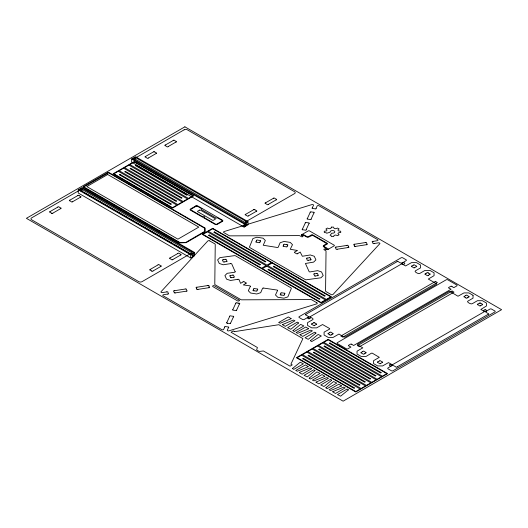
<?xml version="1.0" encoding="UTF-8"?>
<svg xmlns="http://www.w3.org/2000/svg" width="528" height="528" viewBox="0 0 528 528"><rect width="100%" height="100%" fill="white"/><g stroke="black" fill="none" stroke-linecap="round" stroke-linejoin="round"><path stroke-width="0.79" d="M234.109 331.426L233.251 330.884L231.066 332.257L257.44 347.536L256.714 349.589A1.102 0.634 0 0 0 256.997 350.203L258.773 351.226A1.102 0.634 0 0 0 259.835 351.391L263.393 350.968L290.077 366.181L292.255 364.894L290.908 364.188L302.887 338.606L278.817 324.707L234.544 331.643L234.142 331.313M134.389 160.195L135.386 157.502L247.038 221.938L245.54 226.004L244.53 226.591L244.53 223.39L132.878 158.928L135.392 157.476L133.888 158.347L133.894 159.944M297.785 253.546L297.779 253.559A0.719 0.416 0 0 1 296.894 253.849A0.739 0.429 0 0 1 296.696 253.803L294.485 252.529A0.726 0.422 0 0 1 294.908 251.896L297.482 250.496L290.235 249.275L292.499 244.669L290.235 242.398L284.038 241.441L280.104 242.748L278.197 247.262L277.471 247.507L263.241 245.249L265.333 240.458L263.069 238.187L256.872 237.23L252.938 238.537L249.546 246.86A1.472 0.851 0 0 0 249.935 247.658L305.151 279.53A1.472 0.851 0 0 0 306.53 279.754L320.945 277.794L323.209 275.53L321.545 271.953L317.618 270.64L309.896 271.946L309.164 271.702L305.415 263.485L313.652 262.112L315.916 259.842L314.252 256.265L310.325 254.958L302.339 256.265L300.214 252.067L297.792 253.466M224.756 327.056L223.681 329.373A1.102 0.634 0 0 1 222.902 329.822A1.102 0.634 0 0 1 221.839 329.657L163.112 295.753A1.102 0.634 0 0 1 162.829 295.139A1.102 0.634 0 0 1 163.607 294.69L167.62 294.07M226.862 322.502L229.706 316.378M232.901 309.487L235.745 303.362M228.485 327.631L227.33 330.119A1.102 0.634 0 0 0 227.707 330.779A1.102 0.634 0 0 0 228.914 330.845L316.655 303.884A1.168 0.673 0 0 0 316.932 302.815M230.591 323.077L233.435 316.952M236.63 310.068L239.468 303.937M302.445 229.106L305.283 222.981M307.375 218.48L310.22 212.348M312.332 207.794L313.487 205.313A1.102 0.634 0 0 0 313.111 204.646A1.102 0.634 0 0 0 311.903 204.587L224.156 231.541A1.168 0.673 0 0 0 223.879 232.61L228.967 235.547A1.841 1.063 0 0 0 230.287 235.864L298.973 235.6A1.472 0.851 0 0 1 300.023 235.851L301.442 236.669A0.884 0.508 0 0 0 302.696 236.669A0.884 0.508 0 0 0 302.696 235.95L301.561 235.237L301.646 234.729L308.207 230.927A0.917 0.528 0 0 1 309.5 230.927L334.118 245.144A0.917 0.528 0 0 1 334.118 245.89L327.538 249.678L325.426 249.071A0.884 0.508 0 0 0 324.179 249.071A0.884 0.508 0 0 0 324.179 249.797L325.598 250.615A1.472 0.851 0 0 1 326.027 251.222L325.578 290.875A1.841 1.063 0 0 0 326.119 291.634L331.208 294.578A1.168 0.673 0 0 0 333.062 294.413L379.751 243.758A1.102 0.634 0 0 0 379.639 243.058A1.102 0.634 0 0 0 378.49 242.84L374.187 243.507M306.167 229.68L309.012 223.555M311.104 219.054L313.942 212.929M316.061 208.375L317.137 206.052A1.102 0.634 0 0 1 317.915 205.603A1.102 0.634 0 0 1 318.978 205.768L377.698 239.672A1.102 0.634 0 0 1 377.982 240.286A1.102 0.634 0 0 1 377.203 240.735L373.19 241.355M256.139 241.553L256.595 240.57M259.868 242.134L260.324 241.151M250.272 286.539L248.312 290.756L250.582 293.027L256.78 293.99L260.707 292.677L262.614 288.169L263.657 288.024M253.262 290.05L253.724 289.067M256.991 290.631L257.446 289.648M283.351 245.771L283.807 244.787M287.074 246.352L287.536 245.368M277.438 290.75L275.477 294.967L277.748 297.238L283.945 298.201L287.872 296.888L291.265 288.572A1.472 0.851 0 0 0 290.875 287.773L235.666 255.895A1.472 0.851 0 0 0 234.287 255.671L219.872 257.631L217.609 259.895L219.272 263.479L223.199 264.785L230.505 263.65M280.474 294.268L280.929 293.284M284.203 294.848L284.658 293.865M282.52 324.581L293.317 320.06L294.947 320.78L285.305 326.35L282.513 324.68M291.106 318.721L280.335 323.228L278.678 322.522L288.314 316.952L291.106 318.622M299.957 334.646L310.754 330.132L312.385 330.851L302.749 336.415L299.977 334.798M308.537 328.805L297.746 333.307L296.116 332.587L305.752 327.023L308.55 328.693M299.33 372.438L310.134 367.924L311.758 368.643L302.122 374.207L299.33 372.55M308.147 366.729L297.356 371.237L295.726 370.517L305.369 364.947L308.161 366.617M316.021 382.074L326.819 377.553L328.449 378.279L318.806 383.843L316.015 382.173M324.819 376.385L314.041 380.866L312.411 380.147L322.054 374.583L324.845 376.253M332.706 391.71L343.504 387.189L345.134 387.908L335.498 393.472L332.713 391.829M341.524 386.001L330.759 390.496L329.102 389.783L338.738 384.219L341.53 385.889M307.679 317.539L307.791 317.434A1.663 0.957 0 0 0 308.161 317.117M301.752 234.656L301.752 235.402M250.404 286.48L250.153 285.879L243.309 284.922L245.731 283.523M277.57 290.697L277.319 290.09L263.756 288.097M79.583 189.724L81.041 188.852L81.055 191.248M78.223 189.809L82.124 187.565L194.568 252.483L194.568 255.684L190.674 257.935L78.223 193.01L78.223 189.809L190.674 254.734L194.568 252.483M131.65 158.968L135.551 156.717L247.995 221.641L247.995 224.842L244.101 227.093L131.65 162.169L131.65 158.968L244.101 223.892L247.995 221.641M82.071 188.258L79.563 189.71L191.195 254.179L192.694 256.516L193.703 255.935L193.703 252.734L82.051 188.272L82.051 191.473M50.134 211.55L57.803 207.121M69.986 200.092L77.656 195.664M145.636 156.413L153.305 151.985M165.488 144.956L173.158 140.527M52.859 213.127L60.529 208.699M72.712 201.663L80.381 197.234M148.361 157.991L156.031 153.562M168.214 146.527L175.883 142.098M150.289 269.379L157.958 264.95M170.141 257.915L177.817 253.486M245.791 214.243L253.46 209.814M265.643 202.778L273.313 198.35M153.021 270.95L160.69 266.521M172.874 259.492L180.543 255.064M248.516 215.813L256.192 211.385M268.369 204.356L276.045 199.927M191.195 254.179L193.723 252.721M244.53 223.39L247.038 221.938M243.005 281.952L240.583 283.345L238.927 279.378L237.943 279.239M306.022 314.246L396.97 261.736M312.041 323.717L313.355 322.958M412.071 265.96L413.378 265.201M314.774 325.294L316.081 324.535M414.797 267.531L416.11 266.779M425.568 273.755L426.881 272.996M428.294 275.326L429.607 274.567M328.568 333.254L329.875 332.495M331.294 334.825L332.607 334.072M361.495 352.262L362.809 351.509M364.228 353.839L365.534 353.08M464.534 296.248L465.841 295.489M467.26 297.818L468.574 297.066M378.002 361.792L379.309 361.033M478.031 304.042L479.345 303.283M380.728 363.37L382.041 362.611M480.757 305.613L482.071 304.854M397.155 366.854L488.096 314.351M230.604 263.578L231.653 263.723L235.099 271.55M327.67 249.619L326.37 249.619M223.397 259.743L225.1 259.479M224.393 261.895L226.096 261.631M336.283 247.064L346.896 245.428M354.691 244.22L365.303 242.576M337.28 249.216L347.893 247.579M355.687 246.371L366.3 244.728M307.395 258.08L309.098 257.816M308.392 260.231L310.094 259.967M230.703 275.451L232.406 275.187M231.7 277.603L233.402 277.339M237.798 279.338L230.492 280.467L226.558 279.16L224.902 275.583L227.165 273.313L234.98 272.21L235.231 271.61M166.624 291.918L162.334 292.585A1.102 0.634 0 0 1 161.185 292.36A1.102 0.634 0 0 1 161.073 291.667L207.755 241.012A1.168 0.673 0 0 1 209.609 240.854M174.511 290.704L185.123 289.06M197.05 287.219L207.662 285.575M175.507 292.855L186.12 291.212M198.046 289.37L208.659 287.727M314.701 273.788L316.404 273.524M315.698 275.939L317.401 275.675M484.961 309.844L485.39 309.844M309.157 318.747L308.735 318.747M286.823 244.655L285.034 244.378A0.706 0.409 0 0 0 283.767 244.702M253.975 290.756L255.763 291.034A0.706 0.409 0 0 0 257.024 290.71M281.18 294.98L282.975 295.258A0.706 0.409 0 0 0 284.236 294.934M236.973 302.953L238.762 303.23M227.575 323.209L229.363 323.486A0.706 0.409 0 0 0 230.63 323.162M428.294 272.996L429.607 273.748A0.706 0.409 0 0 1 429.752 274.547M451.955 286.579L453.809 287.648L456.753 285.952A1.168 0.673 0 0 0 456.753 285.001L447.803 279.833A1.168 0.673 0 0 0 446.153 279.833L337.352 342.646A1.168 0.673 0 0 0 337.379 343.583L346.328 348.751A1.168 0.673 0 0 0 347.959 348.77L350.929 347.054L348.922 345.979A0.719 0.416 0 0 1 348.407 345.47A0.739 0.429 0 0 1 348.493 345.352L350.704 344.078A0.726 0.422 0 0 1 351.793 344.322L351.8 344.335M480.757 303.283L482.071 304.042A0.706 0.409 0 0 1 482.216 304.834M465.841 297.818L464.534 297.066A0.706 0.409 0 0 1 464.389 296.267M154.717 151.985L156.031 152.744A0.706 0.409 0 0 1 156.176 153.536M254.879 209.814L256.192 210.566A0.706 0.409 0 0 1 256.337 211.365M209.755 240.94L214.698 243.791A1.841 1.063 0 0 1 215.239 244.55L214.79 284.209A1.472 0.851 0 0 0 215.219 284.816L240.788 299.574A1.472 0.851 0 0 0 241.837 299.825L310.53 299.567A1.841 1.063 0 0 1 311.843 299.878L316.787 302.729M314.774 322.958L316.081 323.717A0.706 0.409 0 0 1 316.226 324.509M351.8 344.408L353.654 345.477L451.084 289.225L449.071 288.149A0.719 0.416 0 0 1 448.562 287.635A0.739 0.429 0 0 1 448.648 287.522L450.859 286.242A0.726 0.422 0 0 1 451.948 286.486L451.948 286.499M84.183 192.707L114.767 210.362M116.186 211.18L127.565 217.754M128.99 218.572L133.967 221.443M135.386 222.268L165.97 239.923M167.389 240.742L172.366 243.619M173.791 244.438L185.17 251.005M186.589 251.83L190.859 254.291M329.875 334.825L328.568 334.072A0.706 0.409 0 0 1 328.423 333.274M79.075 195.664L80.381 196.416A0.706 0.409 0 0 1 80.533 197.215M51.44 213.127L50.134 212.368A0.706 0.409 0 0 1 49.988 211.576M151.602 270.95L150.289 270.197A0.706 0.409 0 0 1 150.143 269.399M354.46 245.962L353.984 244.926A0.706 0.409 0 0 1 354.545 244.2M348.599 246.866L348.124 245.837A0.706 0.409 0 0 0 347.002 245.362M335.577 247.777L336.052 248.807A0.706 0.409 0 0 0 337.174 249.282M310.807 259.261L310.325 258.225A0.706 0.409 0 0 0 309.203 257.756M230.472 277.193L229.99 276.157A0.706 0.409 0 0 1 230.551 275.431M208.89 285.985L209.365 287.014A0.706 0.409 0 0 1 208.804 287.747M196.819 288.961L196.343 287.925A0.706 0.409 0 0 1 196.904 287.192M174.286 292.446L173.804 291.41A0.706 0.409 0 0 1 174.365 290.677M245.54 222.803L245.54 226.004M244.101 223.892L244.101 227.093M192.694 253.315L192.694 256.516M190.674 254.734L190.674 257.935M327.928 249.467A0.917 0.528 0 0 0 327.928 248.714L324.172 246.55A0.917 0.528 0 0 1 324.172 245.797L327.367 243.956A0.733 0.422 0 0 0 327.367 243.355L312.596 234.828A0.733 0.422 0 0 0 311.56 234.828L308.365 236.676A0.917 0.528 0 0 1 307.065 236.676L303.31 234.505A0.917 0.528 0 0 0 302.016 234.505M312.226 207.86A0.706 0.409 0 0 0 313.045 208.514L314.833 208.784A0.706 0.409 0 0 0 316.094 208.461M373.039 241.336A0.706 0.409 0 0 0 372.471 242.075L372.959 243.098A0.706 0.409 0 0 0 374.075 243.573M243.045 281.866A0.706 0.409 0 0 1 244.438 281.952L245.731 282.704A0.706 0.409 0 0 1 245.883 283.503M166.736 291.852A0.706 0.409 0 0 1 167.864 292.327L168.333 293.363A0.706 0.409 0 0 1 167.772 294.089M224.723 326.971A0.706 0.409 0 0 1 225.997 326.641L227.779 326.924A0.706 0.409 0 0 1 228.591 327.571M317.552 275.695A0.706 0.409 0 0 0 318.113 274.963L317.632 273.933A0.706 0.409 0 0 0 316.51 273.464M314.549 273.768A0.706 0.409 0 0 0 313.988 274.507L314.47 275.53A0.706 0.409 0 0 0 315.592 275.999M310.814 259.255A0.706 0.409 0 0 1 310.246 259.987M307.25 258.06A0.706 0.409 0 0 0 306.682 258.793L307.164 259.822A0.706 0.409 0 0 0 308.286 260.291M283.246 245.837A0.706 0.409 0 0 0 284.064 246.49L285.846 246.761A0.706 0.409 0 0 0 287.113 246.437M286.816 244.649A0.706 0.409 0 0 1 287.641 245.302M256.034 241.619A0.706 0.409 0 0 0 256.852 242.273L258.641 242.543A0.706 0.409 0 0 0 259.901 242.22M260.429 241.085A0.706 0.409 0 0 0 259.611 240.431L257.822 240.161A0.706 0.409 0 0 0 256.562 240.484M284.764 293.799A0.706 0.409 0 0 0 283.945 293.146L282.157 292.875A0.706 0.409 0 0 0 280.896 293.198M281.186 294.987A0.706 0.409 0 0 1 280.368 294.334M257.552 289.582A0.706 0.409 0 0 0 256.733 288.928L254.945 288.658A0.706 0.409 0 0 0 253.684 288.981M253.981 290.763A0.706 0.409 0 0 1 253.156 290.116M231.594 277.662A0.706 0.409 0 0 1 230.465 277.187M233.548 277.358A0.706 0.409 0 0 0 234.115 276.626L233.633 275.596A0.706 0.409 0 0 0 232.511 275.128M223.245 259.717A0.706 0.409 0 0 0 222.677 260.456L223.166 261.485A0.706 0.409 0 0 0 224.288 261.954M226.241 261.65A0.706 0.409 0 0 0 226.809 260.911L226.327 259.888A0.706 0.409 0 0 0 225.205 259.413M60.68 208.672A0.706 0.409 0 0 0 60.529 207.874L59.222 207.121A0.706 0.409 0 0 0 57.842 207.042M52.82 213.213A0.706 0.409 0 0 1 51.434 213.127M77.695 195.578A0.706 0.409 0 0 1 79.088 195.664M69.841 200.112A0.706 0.409 0 0 0 69.986 200.917L71.293 201.663A0.706 0.409 0 0 0 72.673 201.749M160.835 266.501A0.706 0.409 0 0 0 160.69 265.696L159.377 264.95A0.706 0.409 0 0 0 158.004 264.865M152.975 271.036A0.706 0.409 0 0 1 151.589 270.95M180.688 255.037A0.706 0.409 0 0 0 180.543 254.239L179.23 253.486A0.706 0.409 0 0 0 177.857 253.4M169.996 257.941A0.706 0.409 0 0 0 170.141 258.74L171.455 259.492A0.706 0.409 0 0 0 172.828 259.578M253.506 209.728A0.706 0.409 0 0 1 254.892 209.814M245.645 214.262A0.706 0.409 0 0 0 245.791 215.068L247.104 215.813A0.706 0.409 0 0 0 248.477 215.899M276.19 199.901A0.706 0.409 0 0 0 276.045 199.102L274.732 198.35A0.706 0.409 0 0 0 273.359 198.264M265.498 202.805A0.706 0.409 0 0 0 265.643 203.603L266.957 204.356A0.706 0.409 0 0 0 268.33 204.435M153.344 151.906A0.706 0.409 0 0 1 154.73 151.985M145.484 156.44A0.706 0.409 0 0 0 145.636 157.238L146.942 157.991A0.706 0.409 0 0 0 148.322 158.077M176.029 142.078A0.706 0.409 0 0 0 175.883 141.273L174.577 140.527A0.706 0.409 0 0 0 173.197 140.441M165.337 144.976A0.706 0.409 0 0 0 165.488 145.781L166.795 146.527A0.706 0.409 0 0 0 168.175 146.612M238.755 303.224A0.706 0.409 0 0 1 239.58 303.877M235.706 303.277A0.706 0.409 0 0 1 236.98 302.953M232.795 309.553A0.706 0.409 0 0 0 233.614 310.207L235.402 310.477A0.706 0.409 0 0 0 236.669 310.154M233.541 316.886A0.706 0.409 0 0 0 232.723 316.239L230.934 315.968A0.706 0.409 0 0 0 229.667 316.292M227.575 323.215A0.706 0.409 0 0 1 226.756 322.562M175.402 292.915A0.706 0.409 0 0 1 174.273 292.439M186.272 291.232A0.706 0.409 0 0 0 186.839 290.499L186.351 289.469A0.706 0.409 0 0 0 185.236 289.001M197.941 289.43A0.706 0.409 0 0 1 196.812 288.955M207.768 285.509A0.706 0.409 0 0 1 208.897 285.985M348.605 246.86A0.706 0.409 0 0 1 348.038 247.599M335.57 247.784A0.706 0.409 0 0 1 336.138 247.045M302.339 229.165A0.706 0.409 0 0 0 303.158 229.819L304.94 230.089A0.706 0.409 0 0 0 306.207 229.766M309.118 223.489A0.706 0.409 0 0 0 308.299 222.842L306.511 222.572A0.706 0.409 0 0 0 305.25 222.895M307.27 218.539A0.706 0.409 0 0 0 308.088 219.193L309.877 219.463A0.706 0.409 0 0 0 311.137 219.14M314.048 212.863A0.706 0.409 0 0 0 313.229 212.21L311.447 211.939A0.706 0.409 0 0 0 310.18 212.263M366.452 244.754A0.706 0.409 0 0 0 367.019 244.015L366.531 242.986A0.706 0.409 0 0 0 365.409 242.517M355.582 246.431A0.706 0.409 0 0 1 354.453 245.956M329.921 332.409A0.706 0.409 0 0 1 331.307 332.495L332.607 333.254A0.706 0.409 0 0 1 332.752 334.046M331.254 334.91A0.706 0.409 0 0 1 329.861 334.825M313.394 322.872A0.706 0.409 0 0 1 314.787 322.958M311.896 323.743A0.706 0.409 0 0 0 312.041 324.542L313.355 325.294A0.706 0.409 0 0 0 314.728 325.373M365.68 353.06A0.706 0.409 0 0 0 365.534 352.255L364.228 351.509A0.706 0.409 0 0 0 362.848 351.424M361.35 352.288A0.706 0.409 0 0 0 361.495 353.093L362.809 353.839A0.706 0.409 0 0 0 364.181 353.925M382.186 362.584A0.706 0.409 0 0 0 382.041 361.786L380.728 361.033A0.706 0.409 0 0 0 379.355 360.954M377.85 361.819A0.706 0.409 0 0 0 378.002 362.617L379.309 363.37A0.706 0.409 0 0 0 380.688 363.449M416.255 266.752A0.706 0.409 0 0 0 416.11 265.947L414.797 265.201A0.706 0.409 0 0 0 413.424 265.115M411.919 265.98A0.706 0.409 0 0 0 412.064 266.785L413.378 267.531A0.706 0.409 0 0 0 414.751 267.617M426.921 272.91A0.706 0.409 0 0 1 428.307 272.996M425.423 273.775A0.706 0.409 0 0 0 425.568 274.58L426.881 275.326A0.706 0.409 0 0 0 428.254 275.411M468.719 297.04A0.706 0.409 0 0 0 468.574 296.241L467.26 295.489A0.706 0.409 0 0 0 465.887 295.403M467.221 297.904A0.706 0.409 0 0 1 465.828 297.818M479.384 303.197A0.706 0.409 0 0 1 480.77 303.283M477.886 304.062A0.706 0.409 0 0 0 478.031 304.867L479.345 305.613A0.706 0.409 0 0 0 480.718 305.699M302.016 235.554A0.891 0.515 0 0 0 302.478 235.699L302.861 235.693A0.99 0.568 0 0 0 303.343 235.541L304.069 235.488L306.603 236.94A1.657 0.957 0 0 0 308.939 236.94L312.49 235.264L326.667 243.474L323.71 245.467A1.657 0.957 0 0 0 323.71 246.814L326.225 248.279L326.139 248.701A0.99 0.568 0 0 0 325.868 248.978L325.862 249.196A0.891 0.515 0 0 0 326.106 249.467M305.877 314.266A0.706 0.409 0 0 0 306.022 315.071L307.784 316.081A1.663 0.957 0 0 1 308.161 316.404M397.01 261.65A0.706 0.409 0 0 1 398.396 261.736L400.151 262.753A1.663 0.957 0 0 0 402.508 262.759L402.679 262.693A1.439 0.832 0 0 1 404.785 263.426A1.439 0.832 0 0 1 402.719 264.185L402.527 264.125A0.917 0.528 0 0 0 401.234 264.125L310.16 316.701A0.917 0.528 0 0 0 310.16 317.453L310.266 317.559A1.439 0.832 0 0 1 308.953 318.754A1.439 0.832 0 0 1 307.692 317.539M397.109 366.94A0.706 0.409 0 0 1 395.723 366.854L393.967 365.838A1.663 0.957 0 0 0 391.618 365.831L391.439 365.897A1.439 0.832 0 0 1 389.341 365.171A1.439 0.832 0 0 1 391.406 364.412L391.591 364.465A0.917 0.528 0 0 0 392.891 364.472L483.965 311.89A0.917 0.528 0 0 0 483.965 311.137L483.859 311.032A1.439 0.832 0 0 1 485.179 309.837A1.439 0.832 0 0 1 486.44 311.051L486.328 311.157A1.663 0.957 0 0 0 485.958 311.474M485.965 312.187A1.663 0.957 0 0 0 486.334 312.51L488.096 313.533A0.706 0.409 0 0 1 488.242 314.325M473.035 295.297L473.035 298.155L467.894 301.125C465.947 301.521 471.062 304.874 472.309 303.673L477.451 300.703L482.401 300.703L486.526 303.085L486.526 305.943L480.83 309.454L485.232 311.824L489.911 309.091A1.168 0.673 0 0 1 491.561 309.091L494.861 310.992A1.168 0.673 0 0 1 494.861 311.949L393.01 370.748A1.168 0.673 0 0 1 391.36 370.748L388.06 368.848A1.168 0.673 0 0 1 388.06 367.897L392.746 365.013L388.45 362.611L382.609 365.937L377.659 365.937L373.534 363.561L373.534 360.703L379.309 357.331L372.24 353.146L371.441 353.186L366.109 356.413L361.165 356.413L357.04 354.031L357.04 351.173L362.809 347.879L357.885 344.995A1.102 0.634 0 0 1 357.885 344.098L448.688 291.667A1.102 0.634 0 0 1 450.252 291.667L457.994 296.234L463.96 292.915L468.91 292.915L473.035 295.297M204.666 231.389L185.658 242.484L179.863 242.504L83.827 186.879L108.649 172.814L204.501 228.149L204.666 231.416M308.319 317.071L304.201 319.486A1.168 0.673 0 0 1 302.551 319.486L299.251 317.579A1.168 0.673 0 0 1 299.251 316.628L401.095 257.816A1.168 0.673 0 0 1 402.745 257.816L406.045 259.723A1.168 0.673 0 0 1 406.045 260.674L401.359 263.558L405.59 265.954L411.497 262.627L416.447 262.627L420.572 265.01L420.572 267.868L415.424 270.838C413.543 271.412 418.711 274.534 419.846 273.385L424.987 270.415L429.937 270.415L434.062 272.798L434.062 275.656L428.3 279.061L436.227 283.569A1.102 0.634 0 0 1 436.227 284.473L345.424 336.904A1.102 0.634 0 0 1 343.867 336.904L338.936 334.059L333.161 337.392L328.211 337.392L324.086 335.009L324.086 332.152L329.677 329.076L329.677 328.561L322.568 324.542L316.661 327.868L311.711 327.868L307.586 325.486L307.586 322.628L312.734 319.658C314.794 319.123 309.342 316.074 308.326 317.038M292.967 330.647L294.254 331.511L303.89 325.948L300.656 324.39L292.974 330.627M292.492 368.531L293.779 369.389L303.415 363.825L300.234 362.248L292.499 368.504M298.544 322.958L297.257 322.12L287.621 327.683L290.822 329.254L298.531 323.024M310.405 340.718L311.692 341.583L321.328 336.013L318.133 334.442L310.405 340.718M309.177 378.16L310.464 379.025L320.1 373.461L316.906 371.884L309.184 378.14M315.988 333.029L314.701 332.185L305.059 337.755L308.26 339.326L315.968 333.089M314.998 370.61L307.27 376.906L304.069 375.329L313.711 369.765L314.998 370.61M325.868 387.796L327.149 388.661L336.791 383.09L333.571 381.526L325.868 387.796M331.683 380.239L323.987 386.522L320.753 384.965L330.396 379.401L331.683 380.266M348.368 389.875L340.659 396.165L337.445 394.601L347.081 389.037L348.368 389.895M331.366 227.126L330.871 228.4L329.241 228.736L327.433 228.056L325.908 229L327.063 230.043L326.291 230.987L324.251 231.238L324.298 232.518L326.363 232.795L326.674 233.27L330.238 232.155A2.323 1.34 0 0 1 332.356 230.525A2.323 1.34 0 0 1 334.798 232.003A2.323 1.34 0 0 1 331.874 233.152L330.092 235.264L330.99 235.468L331.426 236.623L333.637 236.597L334.118 235.382L335.801 235.013L337.57 235.673L339.101 234.749L337.913 233.66L338.613 232.749L340.751 232.485L340.705 231.211L338.468 230.914L337.887 230.017L339.082 228.914L337.498 228.05L335.551 228.763L334.046 228.353L333.584 227.099L331.366 227.126M184.886 126.826L26.4 218.321L343.114 401.174L501.6 309.679L184.886 126.826M107.56 172.63L83.576 186.49A1.115 0.647 0 0 0 83.582 187.394L179.348 242.669A1.102 0.634 0 0 0 180.127 242.86L186.127 242.669L204.897 231.838A1.102 0.634 0 0 0 205.214 231.389L205.214 228.373A1.102 0.634 0 0 0 204.89 227.924L109.118 172.63A1.102 0.634 0 0 0 107.56 172.63M184.114 129.829L134.336 158.611L244.721 222.341L294.565 193.604A2.33 1.346 0 0 0 294.545 191.704L187.394 129.842A2.33 1.346 0 0 0 184.114 129.829M81.503 189.11L31.614 217.879A2.33 1.346 0 0 0 31.627 219.773L138.785 281.635A2.33 1.346 0 0 0 142.065 281.648L191.895 252.839L81.503 189.11M107.692 174.504L86.83 186.562L177.929 239.151L198.799 227.106L107.692 174.504M134.27 161.575L113.098 173.804L172.498 208.098L193.67 195.868L134.27 161.575M118.292 171.25L113.876 173.804L172.498 207.643L176.913 205.095L118.292 171.25M123.618 168.175L119.203 170.729L177.824 204.574L182.239 202.019L123.618 168.175M128.944 165.099L124.529 167.653L183.15 201.498L187.565 198.944L128.944 165.099M134.27 162.023L129.855 164.578L188.476 198.422L192.892 195.868L134.27 162.023M120.034 174.431L119.387 174.808L170.749 204.461L171.402 204.085L120.034 174.431M125.36 171.356L124.714 171.732L176.075 201.386L176.728 201.01L125.36 171.356M130.687 168.28L130.04 168.656L181.401 198.31L182.054 197.941L130.687 168.28M136.013 165.205L135.366 165.581L186.727 195.235L187.381 194.865L136.013 165.205M195.743 205.979L190.522 208.989A1.472 0.851 0 0 0 190.522 210.19L215.14 224.4A1.472 0.851 0 0 0 217.219 224.4L222.433 221.39A1.472 0.851 0 0 0 222.433 220.189L197.815 205.979A1.472 0.851 0 0 0 195.743 205.979M196.159 206.224L190.945 209.233A0.871 0.502 0 0 0 190.945 209.946L202.31 216.506A1.333 0.772 0 0 1 204.164 216.526A1.333 0.772 0 0 1 204.197 217.595L215.563 224.156A0.871 0.502 0 0 0 216.797 224.156L222.011 221.146A0.871 0.502 0 0 0 222.011 220.433L217.503 217.833A1.333 0.772 0 0 1 215.648 217.813L201.881 209.86A1.333 0.772 0 0 1 201.848 208.791L197.393 206.224A0.871 0.502 0 0 0 196.159 206.224M199.465 210.151L197.729 211.154A0.686 0.396 0 0 0 197.729 211.715L212.5 220.242A0.686 0.396 0 0 0 213.47 220.242L215.206 219.239A0.686 0.396 0 0 0 215.206 218.678L200.442 210.151A0.686 0.396 0 0 0 199.465 210.151M212.685 228.314L202.231 234.353L321.031 302.94L331.551 296.868L212.685 228.314M207.418 231.805L203.003 234.353L261.631 268.198L266.046 265.643L207.418 231.805M212.744 228.73L208.329 231.277L266.957 265.122L271.372 262.568L212.744 228.73M209.167 234.986L208.514 235.363L259.888 265.016L260.535 264.64L209.167 234.986M214.493 231.911L213.84 232.287L265.208 261.941L265.861 261.565L214.493 231.911M266.825 266.099L262.409 268.646L321.031 302.491L325.446 299.937L266.825 266.099M272.151 263.023L267.736 265.571L326.357 299.416L330.772 296.868L272.151 263.023M268.567 269.28L267.92 269.65L319.282 299.31L319.935 298.934L268.567 269.28M273.893 266.204L273.247 266.574L324.608 296.234L325.261 295.858L273.893 266.204M328.198 339.332L296.373 357.707L355.773 392.007L387.598 373.626L328.198 339.332M301.567 355.159L297.152 357.707L355.773 391.552L360.188 389.004L301.567 355.159M306.893 352.084L302.478 354.638L361.099 388.476L365.515 385.928L306.893 352.084M312.22 349.008L307.804 351.562L366.425 385.407L370.841 382.853L312.22 349.008M317.546 345.932L313.13 348.487L371.752 382.331L376.167 379.777L317.546 345.932M322.872 342.857L318.457 345.411L377.078 379.256L381.493 376.702L322.872 342.857M328.198 339.788L323.783 342.335L382.404 376.18L386.819 373.626L328.198 339.788M435.448 281.417L340.857 336.032L342.784 337.148L437.375 282.533L435.448 281.417M303.31 358.34L302.663 358.717L354.031 388.37L354.677 387.994L303.31 358.34M308.636 355.265L307.989 355.641L359.357 385.295L360.004 384.919L308.636 355.265M313.962 352.189L313.315 352.565L364.683 382.219L365.33 381.85L313.962 352.189M319.288 349.114L318.641 349.49L370.009 379.144L370.656 378.774L319.288 349.114M324.614 346.038L323.968 346.414L375.335 376.075L375.982 375.698L324.614 346.038M329.941 342.969L329.294 343.339L380.662 372.999L381.308 372.623L329.941 342.969M452.074 291.02L357.482 345.635L359.41 346.744L454.001 292.129L452.074 291.02M239.059 300.023L214.447 285.813A1.056 0.607 0 0 0 212.949 285.813A1.056 0.607 0 0 0 212.949 286.671L237.567 300.887A1.056 0.607 0 0 0 239.059 300.887A1.056 0.607 0 0 0 239.059 300.023"/></g></svg>
